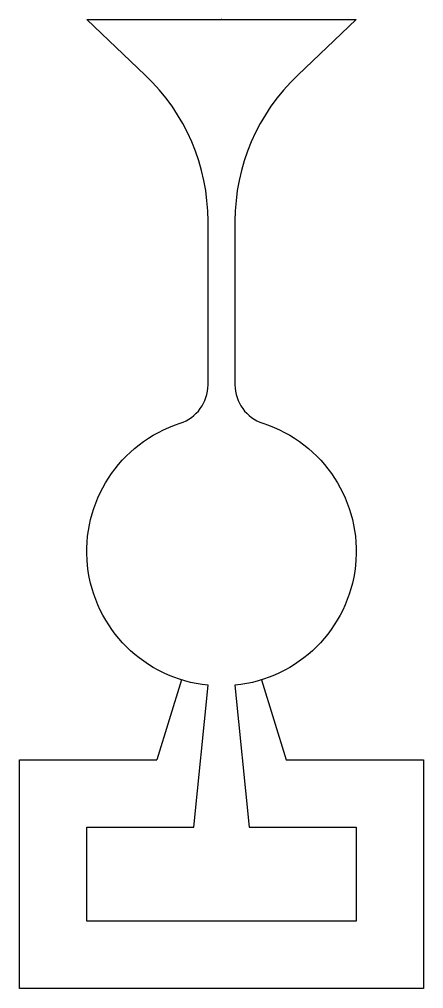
# Model space of a CAD drawing. Header units: millimetres. Extents: x -15 to 15, y -72 to 0.
import ezdxf

# ---------------------------------------------------------------- set-up
doc = ezdxf.new("R2010")
doc.units = ezdxf.units.MM
doc.layers.get('0').update_dxf_attribs({"linetype": 'CONTINUOUS'})

msp = doc.modelspace()

# ---------------------------------------------------------------- linework, layer by layer
for p, q in [((-2.96, -49.067), (-4.799, -55)), ((2.96, -49.067), (4.799, -55)), ((-15, -72), (-15, -55)), ((-15, -55), (-4.799, -55)), ((4.799, -55), (15, -55)), ((15, -55), (15, -72)), ((15, -72), (-15, -72))]:
    msp.add_line(p, q)
msp.add_lwpolyline([(1, -27.146, 0.325305), (3.077, -30, -0.812248), (1, -49.465), (2.059, -60), (10, -60), (10, -67), (-10, -67), (-10, -60), (-2.059, -60), (-1, -49.465, -0.812248), (-3.077, -30, 0.325305), (-1, -27.146), (-1, -15, 0.205258), (-5.655, -4.138), (-10, 0), (10, 0), (5.655, -4.138, 0.205258), (1, -15)], format="xyb", close=True)
msp.add_point((0, 0))

doc.saveas('drawing.dxf')
